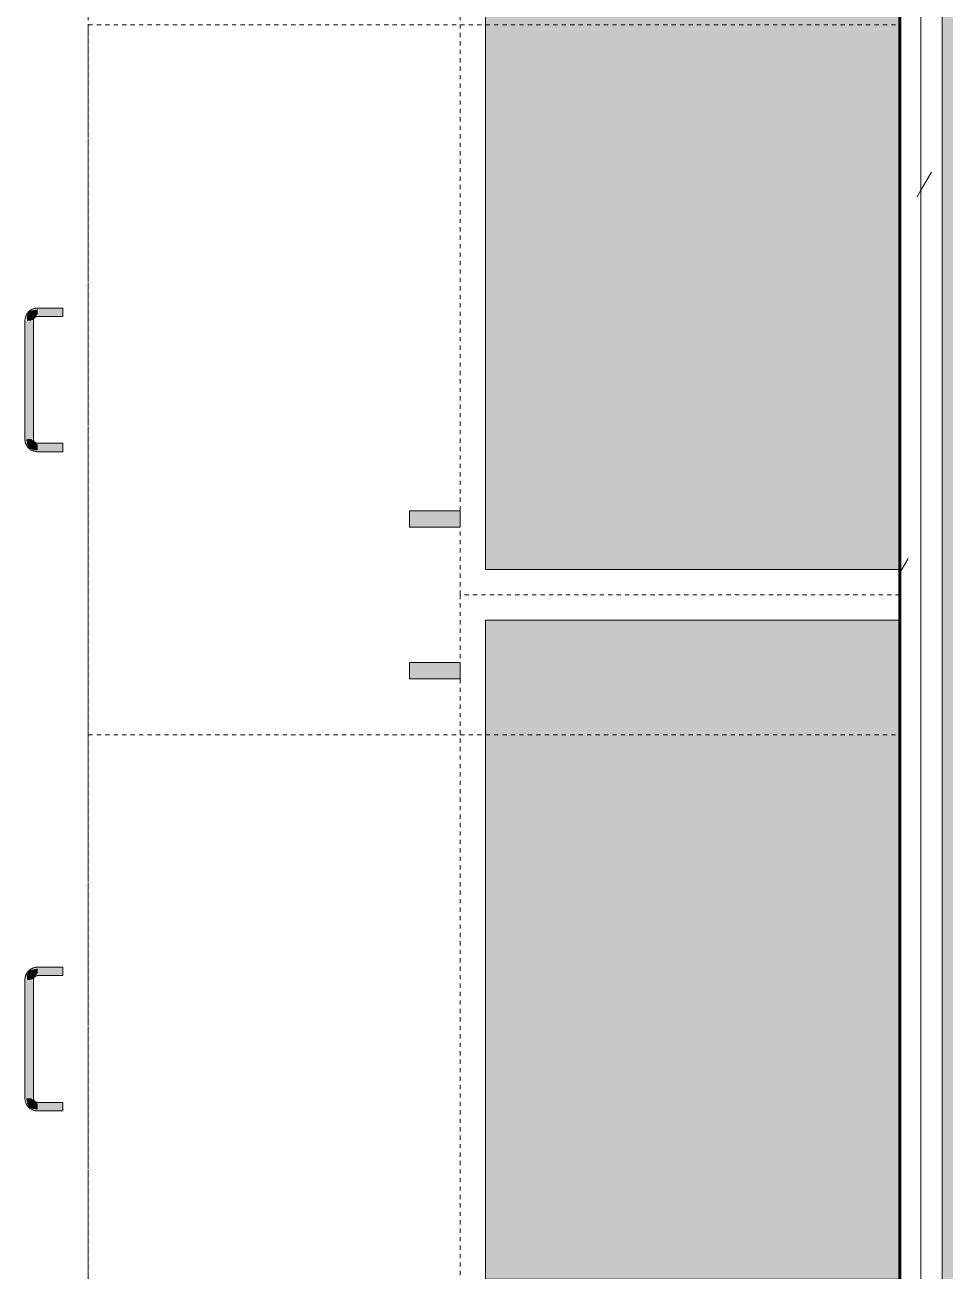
# Model space of a CAD drawing. Header units: inches. Extents: x -4169 to -1846, y 9706 to 12377.
# Drawn here: x -2542 to -2514.78, y 11293.79 to 11330.65 of the extents above; entities that cross this region are included whole.
import ezdxf

# ---------------------------------------------------------------- set-up
doc = ezdxf.new("R2010")
doc.units = ezdxf.units.IN
doc.header["$MEASUREMENT"] = 0
doc.linetypes.add('Dash', pattern=[0.25, 0.125, -0.125])
for name, color, linetype, lineweight in [('0-1', 7, 'Continuous', 5), ('0-2', 7, 'Continuous', 18), ('A-WALL', 113, 'Continuous', 18), ('A-WALL-PATT-4', 111, 'Continuous', 9), ('I-WALL-3', 2, 'Continuous', 60), ('Q-CASE', 31, 'Continuous', 9), ('Q-CASE-1', 9, 'Continuous', 9), ('Q-CASE-3', 250, 'Continuous', 9), ('Q-CASE-4', 250, 'Dash', 9), ('Q-CASE-HDLN-1', 250, 'Dash', 9), ('Q-CASE-HDLN-2', 31, 'Continuous', 9)]:
    doc.layers.add(name, color=color, linetype=linetype, lineweight=lineweight)
pattern_1 = [(0, (0, 0), (20.48, 5.12), [0.845, -14.515, 0.845, -14.515, -81.92]), (0, (0, 0), (20.48, 5.12), [-30.72, 0.845, -29.875, 0.845, -14.515, -35.84]), (0, (0, 0), (20.48, 5.12), [-76.8, 0.845, -9.395, 0.845, -24.755]), (120, (7.68, 2.56), (-14.67405006737632, 15.1762002695053), [0.8449999999999999, -14.515, 0.8449999999999999, -14.515, -81.91999999999999]), (120, (7.68, 2.56), (-14.67405006737632, 15.1762002695053), [-30.72, 0.8449999999999999, -29.875, 0.8449999999999999, -14.515, -35.84]), (120, (7.68, 2.56), (-14.67405006737632, 15.1762002695053), [-76.79999999999998, 0.8449999999999999, -9.394999999999998, 0.8449999999999999, -24.755]), (240, (10.24, 12.8), (-5.805949932623669, -20.2962002695053), [0.845, -14.515, 0.845, -14.515, -81.92]), (240, (10.24, 12.8), (-5.805949932623669, -20.2962002695053), [-30.72, 0.845, -29.875, 0.845, -14.515, -35.84]), (240, (10.24, 12.8), (-5.805949932623669, -20.2962002695053), [-76.8, 0.845, -9.395, 0.845, -24.755])]

# ---------------------------------------------------------------- blocks, each defined once
blk = doc.blocks.new('OD_CW_Countertop - OD_CW_Countertop-2380624-ENLARGED RCP - 2ND FLOOR PLAN')
at = {"layer": 'Q-CASE-HDLN-1'}
blk.add_line((0.7377049180327883, -1.11022302462576e-14), (130.7064045321782, -1.11022302462576e-14), dxfattribs=at)
blk = doc.blocks.new('Drawer_Base_Cabinet_3_drawer_12205 - 21_-V48-ENLARGED RCP - 2ND FLOOR PLAN')
at = {"layer": 'Q-CASE'}
for points in [[(-1.141554353694573, -24.75000000000395), (-1.383035810267301, -24.75000000000395), (-1.370548257453379, -25.50000000000412), (-1.14155435369355, -25.50000000000395)], [(2.85844564630554, -24.75000000000378), (2.616964189732129, -24.75000000000412), (2.629451742546734, -25.50000000000412), (2.858445646306563, -25.50000000000378), (2.858445646306222, -25.31675927171782)], [(-1.012295081980483, -25.71764761936621), (-1.032273299477197, -25.64163343485936), (-1.199795081980483, -25.50000000000447), (-1.350683429628589, -25.50000000000412), (-1.309630039032754, -25.68750000000907), (-1.277460124925483, -25.76516504294912), (-1.124834624367622, -25.82838459524394), (-1.012295081980483, -25.81250000000418), (-1.012295081980483, -25.75000000000867)], [(2.487704918019744, -25.87499999999952), (2.487704918019403, -25.62499999999958), (-1.012295081980824, -25.64174682453111), (-1.012295081980483, -25.87500000000412), (0.6114937097405572, -25.87500000000191)], [(2.82609326566785, -25.50000000000378), (2.649316570371183, -25.50000000000395), (2.487704918019744, -25.68750000000412), (2.487704918019744, -25.83838834765223), (2.64133669017076, -25.81136363636748), (2.760194836424034, -25.7474812292725), (2.816089513259044, -25.61253954239161)]]:
    blk.add_hatch(color=256, dxfattribs=at).paths.add_polyline_path(points, flags=0)
at = {"layer": 'Q-CASE-HDLN-1'}
for p, q in [((11.23770491803278, -1.652011860642229e-13), (-9.762295081967206, -1.652011860642229e-13)), ((-9.762295081967206, -24.00000000000016), (-9.762295081967206, -1.652011860642229e-13)), ((11.23770491803278, -24.00000000000016), (11.23770491803278, -1.652011860642229e-13)), ((11.23770491803278, -24.00000000000016), (-9.762295081967206, -24.00000000000016))]:
    blk.add_line(p, q, dxfattribs=at)
at = {"layer": 'Q-CASE-HDLN-2'}
for p, q in [((-1.387295081980483, -25.50000000000395), (-1.387295081980483, -24.75000000000395)), ((-1.387295081967109, -24.7500000000002), (-1.383035810253243, -24.7500000000002)), ((-1.137295081967109, -24.7500000000002), (-1.387295081967109, -24.7500000000002)), ((-1.387295081980483, -25.50000000000416), (-1.387295081980483, -24.75000000000399)), ((-1.387295081967012, -24.75000000000031), (-1.383035810253145, -24.75000000000031)), ((-1.383035810253145, -24.75000000000031), (-1.387295081967012, -24.75000000000031)), ((-1.387295081980483, -25.50000000000488), (-1.387295081980142, -24.75000000000488)), ((-1.387295081966898, -24.75000000000115), (-1.383035810253032, -24.75000000000115)), ((-1.383035810253032, -24.75000000000115), (-1.387295081966898, -24.75000000000115)), ((-1.141554353680976, -24.7500000000002), (-1.137295081967109, -24.7500000000002)), ((-1.141554353680879, -24.75000000000031), (-1.137295081967012, -24.75000000000031)), ((-1.137295081967012, -24.75000000000031), (-1.141554353680878, -24.75000000000031)), ((-1.141554353680765, -24.75000000000115), (-1.137295081966898, -24.75000000000115)), ((-1.137295081966898, -24.75000000000115), (-1.141554353680764, -24.75000000000115)), ((-1.137295081980369, -24.75000000000378), (-1.137295081980369, -25.50000000000395)), ((-1.137295081980369, -24.75000000000416), (-1.137295081980369, -25.50000000000399)), ((-1.137295081980369, -24.75000000000505), (-1.137295081980369, -25.50000000000488)), ((2.61270491801963, -25.50000000000412), (2.61270491801963, -24.75000000000395)), ((2.862704918032885, -24.7500000000002), (2.612704918032885, -24.7500000000002)), ((2.612704918032885, -24.7500000000002), (2.616964189746752, -24.7500000000002)), ((2.61270491801963, -25.50000000000416), (2.61270491801963, -24.75000000000416)), ((2.616964189746851, -24.75000000000033), (2.612704918032984, -24.75000000000033)), ((2.612704918032984, -24.75000000000033), (2.61696418974685, -24.75000000000033)), ((2.61270491801963, -25.50000000000505), (2.612704918019972, -24.75000000000522)), ((2.616964189746965, -24.75000000000116), (2.612704918033098, -24.75000000000116)), ((2.612704918033098, -24.75000000000116), (2.616964189746965, -24.75000000000116)), ((2.858445646319019, -24.7500000000002), (2.862704918032885, -24.7500000000002)), ((2.862704918032984, -24.75000000000033), (2.858445646319117, -24.75000000000033)), ((2.858445646319117, -24.75000000000033), (2.862704918032984, -24.75000000000033)), ((2.862704918033098, -24.75000000000116), (2.858445646319232, -24.75000000000116)), ((2.858445646319232, -24.75000000000116), (2.862704918033098, -24.75000000000116)), ((2.862704918019744, -24.75000000000412), (2.862704918019403, -25.50000000000395)), ((2.862704918019744, -24.75000000000416), (2.862704918019744, -25.50000000000433)), ((2.862704918019744, -24.75000000000505), (2.862704918019744, -25.50000000000488)), ((-1.012295081980824, -25.62500000000418), (2.487704918019403, -25.62500000000418)), ((2.487704918019403, -25.87500000000412), (-1.012295081980483, -25.87500000000412))]:
    blk.add_line(p, q, dxfattribs=at)
at = {"layer": 'Q-CASE-HDLN-2', "flags": 128}
for points in [[(-1.012295081980483, -25.87500000000412), (-1.027291082300394, -25.8747000400019), (-1.042263092219173, -25.87380063986754), (-1.057187159713862, -25.87230323844924), (-1.072039409460899, -25.87021023126991), (-1.086796081028751, -25.86752496669456), (-1.101433566890819, -25.86425174057357), (-1.115928450192086, -25.86039578937048), (-1.130257542211552, -25.85596328178488), (-1.144397919458356, -25.85096130888335), (-1.158326960346358, -25.84539787275517), (-1.172022381380316, -25.8392818737116), (-1.185462272808308, -25.83262309604615), (-1.198625133671839, -25.82543219238304), (-1.211489906200768, -25.81772066663402), (-1.224036009503606, -25.80950085559514), (-1.236243372491117, -25.80078590921071), (-1.248092465987497, -25.79158976953554), (-1.25956433396982, -25.78192714843178), (-1.270640623896838, -25.77181350403183), (-1.281303616067816, -25.76126501600922), (-1.291536251969432, -25.75029855969453), (-1.301322161567441, -25.73893167907855), (-1.310645689493981, -25.7271825587454), (-1.319491920093014, -25.71506999478109), (-1.327846701283306, -25.70261336470461), (-1.335696667196316, -25.68983259646635), (-1.343029259562058, -25.67674813656905), (-1.34983274779654, -25.66338091735784), (-1.356096247769983, -25.64975232353138), (-1.361809739218302, -25.63588415793274), (-1.366964081774313, -25.62179860666837), (-1.371551029589, -25.60751820361591), (-1.375563244525096, -25.59306579437348), (-1.378994307893663, -25.57846449971325), (-1.381838730726144, -25.56373767859148), (-1.384091962552247, -25.54890889078067), (-1.385750398681921, -25.53400185917812), (-1.386811385970986, -25.51904043185411), (-1.387273227066657, -25.50404854390084), (-1.387295081980483, -25.50000000000395)], [(-1.291536251969432, -25.75029855969457), (-1.301322161567441, -25.73893167907859), (-1.310645689493981, -25.72718255874544), (-1.319491920093014, -25.7150699947813), (-1.327846701283306, -25.70261336470482), (-1.335696667196316, -25.68983259646639), (-1.343029259562058, -25.67674813656926), (-1.34983274779654, -25.66338091735788), (-1.356096247769983, -25.64975232353142), (-1.361809739218302, -25.63588415793295), (-1.366964081773972, -25.62179860666875), (-1.371551029589, -25.60751820361595), (-1.375563244525096, -25.59306579437386), (-1.378994307893663, -25.57846449971329), (-1.381838730726144, -25.56373767859152), (-1.384091962552247, -25.54890889078088), (-1.385750398681921, -25.53400185917816), (-1.386811385970986, -25.51904043185415), (-1.387273227066657, -25.50404854390088), (-1.387295081980483, -25.50000000000416)], [(-1.291536251969432, -25.75029855969546), (-1.301322161567441, -25.73893167907947), (-1.310645689493981, -25.72718255874632), (-1.319491920093014, -25.71506999478219), (-1.327846701282965, -25.70261336470553), (-1.335696667196316, -25.68983259646727), (-1.343029259562058, -25.67674813657014), (-1.34983274779654, -25.66338091735877), (-1.356096247769983, -25.6497523235323), (-1.36180973921796, -25.63588415793366), (-1.366964081773972, -25.62179860666963), (-1.371551029589, -25.60751820361684), (-1.375563244524414, -25.5930657943744), (-1.378994307893663, -25.57846449971418), (-1.381838730726144, -25.56373767859241), (-1.384091962552247, -25.54890889078176), (-1.385750398681921, -25.53400185917905), (-1.386811385970986, -25.51904043185504), (-1.387273227066657, -25.50404854390176), (-1.387295081980483, -25.50000000000488)], [(-1.012295081980483, -25.87500000000416), (-1.027291082300394, -25.87470004000211), (-1.042263092218832, -25.87380063986775), (-1.057187159713862, -25.87230323844928), (-1.072039409460899, -25.87021023126995), (-1.086796081028751, -25.8675249666946), (-1.101433566890819, -25.86425174057361), (-1.115928450192086, -25.86039578937051), (-1.130257542211552, -25.85596328178492), (-1.144397919458356, -25.85096130888338), (-1.158326960346358, -25.84539787275538), (-1.172022381380316, -25.83928187371164), (-1.185462272808308, -25.83262309604653), (-1.198625133671839, -25.82543219238342), (-1.211489906200768, -25.81772066663406), (-1.224036009503606, -25.80950085559535), (-1.236243372491117, -25.80078590921075), (-1.248092465987497, -25.79158976953558), (-1.25956433396982, -25.78192714843199), (-1.270640623896838, -25.77181350403221)], [(-1.012295081980483, -25.87500000000505), (-1.027291082300394, -25.874700040003), (-1.042263092218832, -25.87380063986847), (-1.057187159713862, -25.87230323845016), (-1.072039409460899, -25.87021023127084), (-1.086796081028751, -25.86752496669549), (-1.101433566890819, -25.86425174057449), (-1.115928450192086, -25.8603957893714), (-1.130257542211552, -25.85596328178581), (-1.144397919458356, -25.85096130888427), (-1.158326960346358, -25.8453978727561), (-1.172022381380316, -25.83928187371253), (-1.185462272808308, -25.83262309604708), (-1.198625133671839, -25.82543219238396), (-1.211489906200768, -25.81772066663494), (-1.224036009503606, -25.80950085559606), (-1.236243372491117, -25.80078590921163), (-1.248092465987497, -25.79158976953646), (-1.259564333969479, -25.7819271484327), (-1.270640623896497, -25.77181350403275)], [(-1.137295081980369, -25.50000000000395), (-1.137195095312677, -25.50499866677726), (-1.136895295268346, -25.50998933675007), (-1.136396161462016, -25.51496402591508), (-1.135698492402298, -25.51991477583087), (-1.134803404210402, -25.52483366635321), (-1.133712328836736, -25.52971282830729), (-1.132427011768982, -25.53454445607443), (-1.130949509240849, -25.53932082008086), (-1.129282184940166, -25.54403427916336), (-1.127427706230946, -25.54867729279252), (-1.125389039883316, -25.55324243313729), (-1.123169447327996, -25.55772239694679), (-1.12077247944012, -25.56211001723441), (-1.11820197085683, -25.56639827474422), (-1.115462033843982, -25.57058030917822), (-1.112557051716067, -25.57464943017434), (-1.109491671824685, -25.57859912800624), (-1.106270798123091, -25.58242308400029), (-1.102899583322823, -25.58611518064291), (-1.099383420648905, -25.58966951136646), (-1.095727935210675, -25.5930803900005), (-1.091938975005291, -25.59634235986622), (-1.088022601560737, -25.59945020250857), (-1.083985080239472, -25.60239894604152), (-1.079832870213977, -25.60518387310501), (-1.075572614134671, -25.60780052840935), (-1.071211127502124, -25.61024472586476), (-1.066755387765056, -25.61251255527609), (-1.062212523156063, -25.61460038860034), (-1.057589801290305, -25.61650488574989), (-1.052894617535344, -25.61822299993534), (-1.048134483184867, -25.61975198254013), (-1.04331701343699, -25.62108938751883), (-1.038449915217029, -25.62223307530846), (-1.03354097484339, -25.62318121625274), (-1.028598045572721, -25.62393229352799), (-1.023629035038652, -25.62448510557121), (-1.018641892597429, -25.62483876800107), (-1.013644596612835, -25.62499271503279), (-1.012295081980824, -25.62500000000418)], [(-1.137295081980369, -25.50000000000399), (-1.137195095312677, -25.5049986667773), (-1.136895295268346, -25.50998933675028)], [(-1.137295081980369, -25.50000000000488), (-1.137195095312677, -25.50499866677818), (-1.136895295268346, -25.50998933675099)], [(-1.023629035038652, -25.62448510557142), (-1.018641892597429, -25.62483876800111), (-1.013644596612835, -25.624992715033)], [(-1.023629035038652, -25.62448510557214), (-1.018641892597429, -25.624838768002), (-1.013644596612835, -25.62499271503372)], [(2.862704918019403, -25.50000000000395), (2.862404958017691, -25.51499600032404), (2.861505557882992, -25.52996801024247), (2.860008156464687, -25.5448920777375), (2.857915149285531, -25.55974432748454), (2.855229884709842, -25.57450099905205), (2.851956658588847, -25.58913848491412), (2.848100707385924, -25.60363336821556), (2.843668199800504, -25.61796246023519), (2.838666226898794, -25.63210283748234), (2.833102790770794, -25.64603187836983), (2.826986791726881, -25.65972729940362), (2.820328014061942, -25.67316719083195), (2.813137110398656, -25.68633005169531), (2.805425584649469, -25.69919482422424), (2.797205773610926, -25.71174092752708), (2.788490827226496, -25.72394829051493), (2.779294687550987, -25.73579738401097), (2.76963206644757, -25.74726925199329), (2.759518422047449, -25.75834554192048), (2.748969934024671, -25.76900853409146), (2.73800347770998, -25.77924116999307), (2.72663659709417, -25.78902707959108), (2.714887476760509, -25.79835060751762), (2.702774912796712, -25.807196838117), (2.690318282720227, -25.81555161930695), (2.677537514481628, -25.82340158522013), (2.664453054584669, -25.83073417758587), (2.651085835373464, -25.83753766582018), (2.637457241546826, -25.84380116579363), (2.623589075948189, -25.84951465724177), (2.609503524684328, -25.85466899979761), (2.595223121631534, -25.85925594761247), (2.580770712388925, -25.8632681625484), (2.566169417728701, -25.8666992259173), (2.551442596607103, -25.86954364874979), (2.53661380879646, -25.87179688057589), (2.521706777193571, -25.87345531670556), (2.506745349869561, -25.8745163039948), (2.491753461916118, -25.8749781450903), (2.487704918019403, -25.87500000000412)], [(2.487704918019403, -25.62500000000401), (2.492703584792707, -25.62490001333683), (2.497694254765519, -25.62460021329199), (2.502668943930871, -25.62410107948583), (2.507619693845981, -25.62340341042594), (2.512538584368826, -25.62250832223404), (2.517417746322735, -25.62141724686038), (2.522249374090051, -25.62013192979262), (2.527025738096654, -25.61865442726432), (2.531739197178808, -25.61698710296364), (2.536382210808142, -25.61513262425425), (2.540947351152567, -25.61309395790662), (2.545427314962239, -25.6108743653513), (2.549814935249855, -25.60847739746359), (2.554103192759839, -25.60590688888081), (2.558285227194005, -25.60316695186762), (2.562354348189956, -25.60026196973954), (2.566304046021855, -25.59719658984799), (2.570128002016076, -25.59397571614656), (2.573820098658188, -25.59060450134681), (2.577374429381734, -25.58708833867238), (2.580785308015947, -25.58343285323432), (2.584047277882177, -25.57964389302893), (2.587155120524357, -25.57572751958438), (2.590103864057482, -25.57168999826311), (2.592888791120458, -25.56753778823745), (2.595505446424795, -25.56327753215814), (2.597949643880042, -25.55891604552577), (2.600217473291536, -25.5544603057887), (2.602305306616131, -25.5499174411797), (2.604209803765684, -25.54529471931378), (2.605927917950793, -25.54059953555899), (2.607456900555575, -25.53583940120817), (2.608794305534274, -25.53102193146046), (2.60993799332391, -25.5261548332405), (2.610886134268184, -25.52124589286669), (2.611637211543779, -25.51630296359636), (2.612190023587004, -25.51133395306212), (2.612543686016351, -25.5063468106209), (2.612697633048242, -25.50134951463631), (2.61270491801963, -25.50000000000412)], [(2.487704918019403, -25.62500000000422), (2.492703584792707, -25.62490001333687), (2.497694254765519, -25.62460021329203)], [(2.487704918019744, -25.62500000000511), (2.492703584792707, -25.62490001333775), (2.497694254765519, -25.62460021329291)], [(2.738003477710321, -25.77924116999328), (2.72663659709417, -25.78902707959129), (2.714887476761191, -25.79835060751766), (2.702774912796712, -25.80719683811704), (2.690318282720227, -25.81555161930716), (2.677537514481969, -25.82340158522034), (2.664453054584669, -25.83073417758608), (2.651085835373464, -25.83753766582022), (2.637457241546826, -25.84380116579366), (2.623589075948189, -25.84951465724181), (2.609503524684328, -25.85466899979765), (2.595223121631534, -25.85925594761251), (2.580770712388925, -25.86326816254844), (2.566169417729042, -25.86669922591734), (2.551442596607103, -25.86954364874983), (2.53661380879646, -25.87179688057593), (2.521706777193571, -25.8734553167056), (2.506745349869561, -25.87451630399518), (2.491753461916459, -25.87497814509051), (2.487704918019744, -25.87500000000416)], [(2.738003477710321, -25.77924116999417), (2.72663659709417, -25.78902707959218), (2.714887476761191, -25.79835060751855), (2.702774912796712, -25.80719683811792), (2.690318282720227, -25.81555161930787), (2.677537514481969, -25.82340158522105), (2.664453054584669, -25.83073417758679), (2.651085835373464, -25.83753766582111), (2.637457241547167, -25.84380116579455), (2.623589075948189, -25.8495146572427), (2.609503524684328, -25.85466899979854), (2.595223121631534, -25.85925594761339), (2.580770712388925, -25.86326816254932), (2.566169417729042, -25.86669922591823), (2.551442596607103, -25.86954364875071), (2.53661380879646, -25.87179688057681), (2.521706777193912, -25.87345531670649), (2.506745349869561, -25.87451630399606), (2.491753461916459, -25.87497814509122), (2.487704918019744, -25.87500000000505)], [(2.612190023587004, -25.51133395306216), (2.612543686016351, -25.50634681062094), (2.612697633048242, -25.50134951463652), (2.61270491801963, -25.50000000000416)], [(2.612190023587004, -25.51133395306305), (2.612543686016692, -25.50634681062182), (2.612697633048242, -25.50134951463723), (2.61270491801963, -25.50000000000505)], [(2.862704918019744, -25.50000000000433), (2.862404958017691, -25.51499600032407), (2.861505557882992, -25.52996801024251), (2.860008156464687, -25.54489207773754), (2.857915149285531, -25.55974432748458), (2.855229884709842, -25.57450099905243), (2.851956658588847, -25.58913848491433), (2.848100707385924, -25.6036333682156), (2.843668199800504, -25.61796246023523), (2.838666226898794, -25.63210283748238), (2.833102790770794, -25.64603187836987), (2.826986791726881, -25.659727299404), (2.820328014061942, -25.67316719083233), (2.813137110398656, -25.68633005169535), (2.80542558464981, -25.69919482422445), (2.797205773610926, -25.71174092752729), (2.788490827226496, -25.72394829051497), (2.779294687550987, -25.73579738401101), (2.76963206644757, -25.74726925199367), (2.759518422047449, -25.75834554192069)], [(2.862704918019744, -25.50000000000488), (2.862404958017691, -25.51499600032496), (2.861505557882992, -25.5299680102434), (2.860008156464687, -25.54489207773843), (2.857915149285531, -25.55974432748546), (2.855229884710183, -25.57450099905298), (2.851956658589188, -25.58913848491504), (2.848100707385924, -25.60363336821648), (2.843668199800504, -25.61796246023612), (2.838666226898794, -25.63210283748326), (2.833102790770794, -25.64603187837075), (2.826986791726881, -25.65972729940454), (2.820328014061942, -25.67316719083287), (2.813137110398656, -25.68633005169623), (2.80542558464981, -25.69919482422533), (2.797205773610926, -25.711740927528), (2.788490827226496, -25.72394829051585), (2.779294687551328, -25.73579738401189), (2.76963206644757, -25.74726925199422), (2.759518422047449, -25.7583455419214)]]:
    blk.add_lwpolyline(points, dxfattribs=at)
blk = doc.blocks.new('Drawer_Base_Cabinet_3_drawer_12205 - 18_-2359161-ENLARGED RCP - 2ND FLOOR PLAN')
at = {"layer": 'Q-CASE'}
for points in [[(-1.141554353692186, -25.10015798604542), (-1.154041906505085, -24.75000000000472), (-1.383035810264573, -24.75000000000472), (-1.370548257451332, -25.50000000000472), (-1.141554353692186, -25.50000000000472)], [(2.858445646307927, -25.50000000000472), (2.845958093494687, -24.75000000000464), (2.61696418973554, -24.75000000000464), (2.62945174254844, -25.50000000000472), (2.845958093494687, -25.50000000000472)], [(-1.012295081978095, -25.71764761936689), (-1.032273299474127, -25.64163343485996), (-1.199795081978095, -25.50000000000472), (-1.350683429626883, -25.50000000000472), (-1.309630039032754, -25.68750000000498), (-1.277460124923436, -25.76516504294964), (-1.124834624365576, -25.82838459524496), (-1.012295081978095, -25.81250000000478), (-1.012295081978095, -25.75000000000501)], [(2.487704918021449, -25.87500000000464), (2.487704918021449, -25.62500000000435), (-1.012295081978095, -25.64174682453171), (-1.012295081978095, -25.87500000000498), (0.8906798640725809, -25.87500000000481)], [(2.826093265670238, -25.50000000000472), (2.64931657037323, -25.50000000000472), (2.487704918021449, -25.68750000000464), (2.487704918021449, -25.838388347653), (2.641336690173488, -25.81136363636807), (2.760194836425398, -25.74748122927327), (2.81608951326109, -25.61253954239229)]]:
    blk.add_hatch(color=256, dxfattribs=at).paths.add_polyline_path(points, flags=0)
at = {"layer": 'Q-CASE-HDLN-1'}
for p, q in [((9.737704918032785, -1.652011860642229e-13), (-8.262295081967212, -1.652011860642229e-13)), ((-8.26229508196721, -24.00000000000016), (-8.26229508196721, -1.652011860642229e-13)), ((9.737704918032785, -24.00000000000016), (9.737704918032785, -1.652011860642229e-13)), ((9.737704918032785, -24.00000000000016), (-8.262295081967212, -24.00000000000016))]:
    blk.add_line(p, q, dxfattribs=at)
at = {"layer": 'Q-CASE-HDLN-2'}
for p, q in [((-1.387295081978436, -25.50000000000472), (-1.387295081978436, -24.75000000000472)), ((-1.387295081967109, -24.7500000000002), (-1.383035810253243, -24.7500000000002)), ((-1.137295081967109, -24.7500000000002), (-1.387295081967109, -24.7500000000002)), ((-1.387295081979118, -25.50000000000476), (-1.387295081979118, -24.75000000000485)), ((-1.387295081967012, -24.75000000000031), (-1.383035810253145, -24.75000000000031)), ((-1.383035810253145, -24.75000000000031), (-1.387295081967012, -24.75000000000031)), ((-1.387295081978436, -25.50000000000565), (-1.387295081978436, -24.75000000000565)), ((-1.387295081966898, -24.75000000000115), (-1.383035810253032, -24.75000000000115)), ((-1.383035810253032, -24.75000000000115), (-1.387295081966898, -24.75000000000115)), ((-1.141554353680976, -24.7500000000002), (-1.137295081967109, -24.7500000000002)), ((-1.141554353680879, -24.75000000000031), (-1.137295081967012, -24.75000000000031)), ((-1.137295081967012, -24.75000000000031), (-1.141554353680878, -24.75000000000031)), ((-1.141554353680765, -24.75000000000115), (-1.137295081966898, -24.75000000000115)), ((-1.137295081966898, -24.75000000000115), (-1.141554353680764, -24.75000000000115)), ((-1.137295081978664, -24.75000000000472), (-1.137295081978664, -25.50000000000472)), ((-1.137295081978664, -24.75000000000485), (-1.137295081978664, -25.50000000000476)), ((-1.137295081978664, -24.75000000000565), (-1.137295081978664, -25.50000000000573)), ((2.612704918021677, -25.50000000000472), (2.612704918021677, -24.75000000000464)), ((2.862704918032885, -24.7500000000002), (2.612704918032885, -24.7500000000002)), ((2.612704918032885, -24.7500000000002), (2.616964189746752, -24.7500000000002)), ((2.612704918020995, -25.50000000000476), (2.612704918020995, -24.75000000000485)), ((2.616964189746851, -24.75000000000033), (2.612704918032984, -24.75000000000033)), ((2.612704918032984, -24.75000000000033), (2.61696418974685, -24.75000000000033)), ((2.612704918021677, -25.50000000000556), (2.612704918021677, -24.75000000000565)), ((2.616964189746965, -24.75000000000116), (2.612704918033098, -24.75000000000116)), ((2.612704918033098, -24.75000000000116), (2.616964189746965, -24.75000000000116)), ((2.858445646319019, -24.7500000000002), (2.862704918032885, -24.7500000000002)), ((2.862704918032984, -24.75000000000033), (2.858445646319117, -24.75000000000033)), ((2.858445646319117, -24.75000000000033), (2.862704918032984, -24.75000000000033)), ((2.862704918033098, -24.75000000000116), (2.858445646319232, -24.75000000000116)), ((2.858445646319232, -24.75000000000116), (2.862704918033098, -24.75000000000116)), ((2.862704918021449, -24.75000000000464), (2.862704918021449, -25.50000000000472)), ((2.862704918021449, -24.75000000000485), (2.862704918021449, -25.50000000000476)), ((2.862704918021449, -24.75000000000565), (2.862704918021449, -25.50000000000573)), ((-1.012295081978095, -25.62500000000469), (2.487704918021449, -25.62500000000469)), ((2.487704918021449, -25.87500000000464), (-1.012295081978777, -25.87500000000472))]:
    blk.add_line(p, q, dxfattribs=at)
at = {"layer": 'Q-CASE-HDLN-2', "flags": 128}
for points in [[(-1.012295081978777, -25.87500000000472), (-1.027291082298347, -25.87470004000258), (-1.042263092217126, -25.87380063986823), (-1.057187159711475, -25.87230323844992), (-1.072039409458512, -25.87021023127059), (-1.086796081026705, -25.86752496669516), (-1.101433566888431, -25.86425174057416), (-1.11592845019004, -25.86039578937124), (-1.130257542209506, -25.85596328178557), (-1.144397919456651, -25.85096130888386), (-1.15832696034397, -25.84539787275577), (-1.172022381377928, -25.83928187371211), (-1.185462272806603, -25.832623096047), (-1.198625133670134, -25.82543219238389), (-1.211489906198721, -25.81772066663479), (-1.22403600950156, -25.80950085559582), (-1.236243372489412, -25.80078590921139), (-1.24809246598511, -25.7915897695363), (-1.259564333967773, -25.78192714843246), (-1.270640623894792, -25.7718135040326), (-1.281303616066111, -25.7612650160099), (-1.291536251967386, -25.75029855969513), (-1.301322161565394, -25.73893167907915), (-1.310645689491934, -25.727182558746), (-1.319491920091309, -25.71506999478186), (-1.32784670128126, -25.7026133647052), (-1.335696667194611, -25.68983259646703), (-1.343029259560353, -25.6767481365699), (-1.349832747794494, -25.66338091735844), (-1.356096247767937, -25.64975232353206), (-1.361809739216255, -25.63588415793342), (-1.366964081772266, -25.62179860666922), (-1.371551029586953, -25.60751820361668), (-1.375563244522709, -25.59306579437433), (-1.378994307891616, -25.57846449971393), (-1.381838730724098, -25.56373767859225), (-1.384091962550201, -25.54890889078152), (-1.385750398679874, -25.5340018591788), (-1.386811385969281, -25.51904043185479), (-1.387273227064952, -25.50404854390152), (-1.387295081978436, -25.50000000000472)], [(-1.291536251968068, -25.75029855969534), (-1.301322161565736, -25.73893167907927), (-1.310645689492276, -25.72718255874612), (-1.31949192009165, -25.71506999478198), (-1.327846701281942, -25.70261336470541), (-1.335696667195293, -25.68983259646707), (-1.343029259561035, -25.67674813656994), (-1.349832747795176, -25.66338091735857), (-1.356096247768278, -25.64975232353218), (-1.361809739216596, -25.63588415793355), (-1.366964081772607, -25.62179860666943), (-1.371551029587635, -25.60751820361681), (-1.37556324452305, -25.59306579437445), (-1.378994307892299, -25.57846449971414), (-1.38183873072478, -25.56373767859237), (-1.384091962550883, -25.54890889078165), (-1.385750398680557, -25.53400185917893), (-1.386811385969622, -25.51904043185483), (-1.387273227064952, -25.50404854390165), (-1.387295081979118, -25.50000000000476)], [(-1.291536251967386, -25.75029855969614), (-1.301322161565736, -25.73893167908016), (-1.310645689492276, -25.72718255874692), (-1.31949192009165, -25.71506999478278), (-1.32784670128126, -25.70261336470621), (-1.335696667194952, -25.68983259646796), (-1.343029259560353, -25.67674813657083), (-1.349832747794835, -25.66338091735945), (-1.356096247768278, -25.64975232353298), (-1.361809739216596, -25.63588415793443), (-1.366964081772607, -25.62179860667023), (-1.371551029586953, -25.60751820361769), (-1.37556324452305, -25.59306579437534), (-1.378994307891958, -25.57846449971494), (-1.381838730724439, -25.56373767859326), (-1.384091962550542, -25.54890889078245), (-1.385750398680216, -25.53400185917981), (-1.386811385969622, -25.5190404318558), (-1.387273227064952, -25.50404854390245), (-1.387295081978436, -25.50000000000565)], [(-1.012295081978777, -25.87500000000485), (-1.02729108229903, -25.87470004000271), (-1.042263092217126, -25.87380063986826), (-1.057187159712157, -25.87230323844996), (-1.072039409459194, -25.87021023127072), (-1.086796081027387, -25.86752496669529), (-1.101433566889113, -25.86425174057437), (-1.115928450190381, -25.86039578937137), (-1.130257542210188, -25.85596328178578), (-1.144397919456992, -25.85096130888407), (-1.158326960344652, -25.84539787275598), (-1.17202238137861, -25.83928187371232), (-1.185462272806944, -25.83262309604704), (-1.198625133670134, -25.82543219238393), (-1.211489906199062, -25.81772066663483), (-1.224036009502242, -25.80950085559594), (-1.236243372489753, -25.80078590921143), (-1.248092465985792, -25.79158976953643), (-1.259564333968455, -25.78192714843267), (-1.270640623895474, -25.77181350403264)], [(-1.012295081978777, -25.87500000000565), (-1.027291082298347, -25.87470004000359), (-1.042263092217126, -25.87380063986923), (-1.057187159711816, -25.87230323845093), (-1.072039409458853, -25.87021023127152), (-1.086796081026705, -25.86752496669617), (-1.101433566888772, -25.86425174057517), (-1.115928450190381, -25.86039578937225), (-1.130257542209506, -25.85596328178658), (-1.144397919456992, -25.85096130888487), (-1.158326960344311, -25.84539787275678), (-1.172022381378269, -25.83928187371312), (-1.185462272806944, -25.83262309604784), (-1.198625133670134, -25.82543219238481), (-1.211489906199062, -25.81772066663563), (-1.22403600950156, -25.80950085559683), (-1.236243372489753, -25.80078590921223), (-1.248092465985451, -25.79158976953723), (-1.259564333967773, -25.78192714843347), (-1.270640623895133, -25.77181350403344)], [(-1.137295081978664, -25.50000000000472), (-1.137195095310972, -25.50499866677803), (-1.136895295265958, -25.50998933675084), (-1.136396161460311, -25.51496402591585), (-1.135698492400593, -25.51991477583147), (-1.134803404208355, -25.52483366635406), (-1.13371232883469, -25.52971282830805), (-1.132427011767277, -25.5345444560752), (-1.130949509238462, -25.53932082008172), (-1.12928218493812, -25.54403427916404), (-1.1274277062289, -25.54867729279329), (-1.125389039880929, -25.55324243313789), (-1.123169447325949, -25.55772239694739), (-1.120772479438074, -25.56211001723517), (-1.118201970855125, -25.5663982747449), (-1.115462033841936, -25.57058030917907), (-1.112557051713679, -25.57464943017502), (-1.109491671822297, -25.578599128007), (-1.106270798121045, -25.58242308400114), (-1.102899583321118, -25.58611518064359), (-1.099383420646518, -25.58966951136714), (-1.095727935208629, -25.59308039000101), (-1.091938975002904, -25.59634235986715), (-1.088022601558691, -25.59945020250925), (-1.083985080237426, -25.60239894604229), (-1.079832870211589, -25.60518387310569), (-1.075572614132625, -25.60780052841011), (-1.071211127500078, -25.61024472586528), (-1.06675538776301, -25.61251255527677), (-1.062212523154016, -25.61460038860111), (-1.057589801287918, -25.61650488575058), (-1.052894617533297, -25.61822299993586), (-1.04813448318248, -25.61975198254081), (-1.043317013434944, -25.62108938751951), (-1.038449915214983, -25.62223307530914), (-1.033540974841003, -25.62318121625333), (-1.028598045570675, -25.62393229352867), (-1.023629035036265, -25.62448510557198), (-1.018641892595042, -25.62483876800167), (-1.013644596610788, -25.62499271503356), (-1.012295081978095, -25.62500000000469)], [(-1.137295081978664, -25.50000000000476), (-1.137195095311313, -25.50499866677815), (-1.13689529526664, -25.50998933675096)], [(-1.137295081978664, -25.50000000000573), (-1.137195095311313, -25.50499866677895), (-1.136895295266299, -25.50998933675185)], [(-1.023629035036947, -25.62448510557202), (-1.018641892595383, -25.62483876800171), (-1.013644596611129, -25.6249927150336)], [(-1.023629035036606, -25.62448510557291), (-1.018641892595383, -25.62483876800268), (-1.013644596611129, -25.6249927150344)], [(2.862704918021449, -25.50000000000472), (2.862404958019396, -25.51499600032463), (2.861505557885038, -25.52996801024316), (2.860008156467074, -25.54489207773802), (2.857915149287578, -25.55974432748505), (2.855229884711889, -25.57450099905282), (2.851956658590893, -25.5891384849148), (2.848100707388312, -25.60363336821624), (2.84366819980255, -25.61796246023571), (2.838666226900841, -25.63210283748285), (2.833102790772841, -25.64603187837051), (2.826986791729268, -25.65972729940447), (2.820328014063989, -25.67316719083272), (2.813137110400703, -25.68633005169608), (2.805425584651857, -25.69919482422501), (2.797205773612631, -25.71174092752785), (2.788490827228201, -25.72394829051561), (2.779294687553374, -25.73579738401165), (2.769632066449276, -25.74726925199397), (2.759518422049154, -25.75834554192116), (2.748969934026718, -25.76900853409206), (2.738003477712027, -25.77924116999376), (2.726636597095875, -25.78902707959177), (2.714887476762896, -25.79835060751831), (2.702774912798759, -25.80719683811751), (2.690318282721932, -25.81555161930763), (2.677537514484015, -25.8234015852209), (2.664453054586715, -25.83073417758655), (2.651085835375511, -25.83753766582086), (2.637457241548872, -25.84380116579405), (2.623589075950576, -25.84951465724237), (2.609503524686033, -25.8546689997983), (2.59522312163358, -25.85925594761307), (2.580770712391313, -25.86326816254899), (2.566169417730748, -25.8666992259179), (2.551442596609149, -25.8695436487503), (2.536613808798165, -25.87179688057649), (2.521706777195618, -25.87345531670625), (2.506745349871948, -25.87451630399548), (2.491753461918506, -25.8749781450909), (2.487704918021449, -25.87500000000464)], [(2.487704918021449, -25.62500000000469), (2.492703584795094, -25.62490001333726), (2.497694254767566, -25.6246002132925), (2.502668943932917, -25.62410107948643), (2.507619693848369, -25.62340341042662), (2.512538584370872, -25.62250832223481), (2.517417746324781, -25.62141724686115), (2.522249374092098, -25.62013192979348), (2.5270257380987, -25.61865442726492), (2.531739197180854, -25.6169871029644), (2.536382210810188, -25.61513262425501), (2.540947351154613, -25.61309395790713), (2.545427314964285, -25.61087436535215), (2.549814935251902, -25.60847739746444), (2.554103192761886, -25.60590688888133), (2.558285227196051, -25.60316695186839), (2.562354348192002, -25.60026196974022), (2.566304046023901, -25.5971965898485), (2.570128002018123, -25.59397571614724), (2.573820098660235, -25.59060450134732), (2.57737442938378, -25.58708833867306), (2.580785308017993, -25.58343285323483), (2.584047277883883, -25.57964389302953), (2.587155120526063, -25.57572751958506), (2.590103864059187, -25.57168999826371), (2.592888791122845, -25.56753778823813), (2.595505446427182, -25.56327753215882), (2.597949643882088, -25.55891604552636), (2.600217473293582, -25.55446030578929), (2.602305306617836, -25.54991744118047), (2.604209803767389, -25.5452947193142), (2.60592791795284, -25.5405995355595), (2.607456900557622, -25.53583940120868), (2.608794305536321, -25.53102193146123), (2.609937993326298, -25.5261548332411), (2.610886134270231, -25.5212458928672), (2.611637211545485, -25.51630296359687), (2.612190023588709, -25.51133395306272), (2.612543686018398, -25.50634681062133), (2.612697633050629, -25.50134951463699), (2.612704918021677, -25.50000000000472)], [(2.487704918021108, -25.62500000000473), (2.492703584794412, -25.62490001333738), (2.497694254767566, -25.62460021329254)], [(2.487704918021108, -25.62500000000562), (2.492703584794753, -25.62490001333827), (2.497694254767566, -25.62460021329351)], [(2.738003477711345, -25.77924116999388), (2.726636597095534, -25.78902707959189), (2.714887476762555, -25.79835060751843), (2.702774912798076, -25.80719683811772), (2.690318282721932, -25.81555161930775), (2.677537514483674, -25.82340158522111), (2.664453054586033, -25.83073417758668), (2.651085835374829, -25.83753766582099), (2.63745724154819, -25.84380116579426), (2.623589075949894, -25.84951465724249), (2.609503524685692, -25.85466899979833), (2.595223121632898, -25.85925594761328), (2.580770712390631, -25.86326816254912), (2.566169417730407, -25.86669922591803), (2.551442596608467, -25.86954364875051), (2.536613808797824, -25.8717968805767), (2.521706777195277, -25.87345531670645), (2.506745349871266, -25.87451630399561), (2.491753461918165, -25.87497814509102), (2.487704918021108, -25.87500000000476)], [(2.738003477711686, -25.77924116999468), (2.726636597095534, -25.78902707959277), (2.714887476762555, -25.79835060751923), (2.702774912798759, -25.80719683811852), (2.690318282721932, -25.81555161930864), (2.677537514483674, -25.82340158522191), (2.664453054586715, -25.83073417758748), (2.65108583537517, -25.83753766582187), (2.637457241548872, -25.84380116579506), (2.623589075950235, -25.84951465724329), (2.609503524685692, -25.85466899979922), (2.59522312163358, -25.85925594761408), (2.580770712390972, -25.86326816255), (2.566169417730407, -25.86669922591891), (2.551442596609149, -25.86954364875131), (2.536613808797824, -25.8717968805775), (2.521706777195277, -25.87345531670725), (2.506745349871607, -25.8745163039964), (2.491753461918165, -25.87497814509182), (2.487704918021108, -25.87500000000565)], [(2.612190023588368, -25.51133395306276), (2.612543686018398, -25.50634681062145), (2.612697633049947, -25.50134951463703), (2.612704918020995, -25.50000000000476)], [(2.612190023588368, -25.51133395306373), (2.612543686018398, -25.50634681062234), (2.612697633050288, -25.50134951463791), (2.612704918021677, -25.50000000000556)], [(2.862704918021449, -25.50000000000476), (2.862404958019055, -25.51499600032484), (2.861505557884356, -25.52996801024319), (2.860008156466392, -25.54489207773823), (2.857915149286895, -25.55974432748509), (2.855229884711889, -25.57450099905303), (2.851956658590893, -25.58913848491501), (2.848100707387629, -25.60363336821628), (2.843668199801868, -25.61796246023592), (2.838666226900159, -25.63210283748298), (2.833102790772159, -25.64603187837055), (2.826986791728586, -25.65972729940451), (2.820328014063306, -25.67316719083284), (2.813137110400362, -25.6863300516962), (2.805425584651175, -25.69919482422522), (2.79720577361229, -25.71174092752788), (2.788490827227519, -25.72394829051565), (2.779294687552692, -25.73579738401169), (2.769632066448934, -25.74726925199401), (2.759518422048813, -25.75834554192129)], [(2.862704918021449, -25.50000000000573), (2.862404958019055, -25.51499600032564), (2.861505557885038, -25.52996801024416), (2.860008156466733, -25.54489207773902), (2.857915149287237, -25.55974432748606), (2.855229884711889, -25.57450099905383), (2.851956658590893, -25.58913848491581), (2.84810070738797, -25.60363336821725), (2.843668199802209, -25.61796246023671), (2.8386662269005, -25.63210283748386), (2.8331027907725, -25.64603187837135), (2.826986791728927, -25.65972729940539), (2.820328014063648, -25.67316719083373), (2.813137110400362, -25.686330051697), (2.805425584651516, -25.69919482422602), (2.79720577361229, -25.71174092752885), (2.78849082722786, -25.72394829051654), (2.779294687553033, -25.73579738401266), (2.769632066448934, -25.74726925199498), (2.759518422048813, -25.75834554192209)]]:
    blk.add_lwpolyline(points, dxfattribs=at)
blk = doc.blocks.new('300 Series Wall Hung Cabinet_301 - 21_-2351003-ENLARGED RCP - 2ND FLOOR PLAN')
at = {"layer": 'Q-CASE-1'}
for points in [[(-8.499999999987834, 13.18750000004359), (-8.01155398523383, 13.18750000004359), (-8.01155398523383, 14.68675565726584), (-8.499999999987834, 14.68675565726584)], [(-9.749999999988402, 0.1875000267089603), (9.750000000011935, 0.1875000000042632), (9.750000000011935, 12.43750000004326), (-9.749999999988402, 12.43750000004326), (-9.749999999988402, 8.404673965293169)]]:
    blk.add_hatch(color=256, dxfattribs=at).paths.add_polyline_path(points, flags=0)
at = {"layer": 'Q-CASE-3'}
for p, q in [((-8.01155398524565, 14.68675565726133), (-8.499999999999833, 14.68675565726133)), ((-8.499999999999833, 14.68675565726133), (-8.499999999999833, 13.18750000003901)), ((-8.011553985245655, 13.18750000003901), (-8.011553985245655, 14.68675565726133)), ((-8.499999999999833, 13.18750000003901), (-8.01155398524565, 13.18750000003901)), ((-9.750000000000162, 0.1874999999998294), (-9.750000000000162, 12.43750000003874)), ((-9.750000000000162, 12.43750000003874), (9.749999999999915, 12.43750000003874)), ((9.749999999999915, 12.43750000003874), (9.749999999999915, 0.1874999999998294))]:
    blk.add_line(p, q, dxfattribs=at)
at = {"layer": 'Q-CASE-4'}
for p, q in [((-10.49999999999979, 0.1874999999998294), (-10.49999999999979, 13.18750000003901)), ((-10.49999999999979, 13.18750000003901), (10.5000000000002, 13.18750000003901)), ((10.5000000000002, 13.18750000003901), (10.5000000000002, 0.1874999999998294))]:
    blk.add_line(p, q, dxfattribs=at)
blk = doc.blocks.new('300 Series Wall Hung Cabinet_301 - 21_-V50-ENLARGED RCP - 2ND FLOOR PLAN')
at = {"layer": 'Q-CASE-1'}
for points in [[(9.749999999993177, -12.43750000004309), (9.749999999987038, -0.1874999999940314), (-9.75000000001978, -0.1875000000040927), (-9.75000000001364, -12.43750000005315), (8.151139890072725, -12.43750000004394)], [(-8.011553985258386, -13.18750000004309), (-8.500000000013754, -13.18750000004326), (-8.500000000013072, -14.68675565726585), (-8.011553985257704, -14.68675565726568)]]:
    blk.add_hatch(color=256, dxfattribs=at).paths.add_polyline_path(points, flags=0)
at = {"layer": 'Q-CASE-3'}
for p, q in [((-9.750000000000162, -12.43750000003908), (-9.750000000000162, -0.1875000000001705)), ((9.749999999999915, -0.1875000000001705), (9.749999999999915, -12.43750000003908)), ((9.749999999999915, -12.43750000003908), (-9.750000000000162, -12.43750000003908)), ((-8.01155398524565, -13.18750000003937), (-8.499999999999833, -13.18750000003937)), ((-8.499999999999833, -13.18750000003937), (-8.499999999999833, -14.68675565726169)), ((-8.011553985245655, -14.68675565726169), (-8.011553985245655, -13.18750000003937)), ((-8.499999999999833, -14.68675565726169), (-8.01155398524565, -14.68675565726169))]:
    blk.add_line(p, q, dxfattribs=at)
at = {"layer": 'Q-CASE-4'}
for p, q in [((-10.49999999999979, -0.1875000000001704), (-10.49999999999979, -13.18750000003935)), ((-10.49999999999979, -13.18750000003935), (10.34025473237578, -13.18750000003935))]:
    blk.add_line(p, q, dxfattribs=at)
blk = doc.blocks.new('CTR - 1st Phase - Unit Layouts_rvt-1-ENLARGED RCP - 2ND FLOOR PLAN')
at = {"layer": '0-2'}
for name, p, rotation in [('OD_CW_Countertop - OD_CW_Countertop-2380624-ENLARGED RCP - 2ND FLOOR PLAN', (-2540.123736682503, 11423.65830065061), 270.0000000000466), ('300 Series Wall Hung Cabinet_301 - 21_-2351003-ENLARGED RCP - 2ND FLOOR PLAN', (-2515.936236682652, 11324.29215085084), 90.00000000000308), ('Drawer_Base_Cabinet_3_drawer_12205 - 21_-V48-ENLARGED RCP - 2ND FLOOR PLAN', (-2516.123736682433, 11320.88813915801), 269.9999999999576), ('300 Series Wall Hung Cabinet_301 - 21_-V50-ENLARGED RCP - 2ND FLOOR PLAN', (-2515.93623668265, 11303.29215085084), 270.0000000000031), ('Drawer_Base_Cabinet_3_drawer_12205 - 18_-2359161-ENLARGED RCP - 2ND FLOOR PLAN', (-2516.123736682432, 11301.38813915801), 269.9999999999576)]:
    blk.add_blockref(name, p, dxfattribs=dict(at, rotation=rotation))

msp = doc.modelspace()

# ---------------------------------------------------------------- hatches: boundary and pattern name
at = {"layer": 'A-WALL-PATT-4'}
h = msp.add_hatch(dxfattribs=at)
h.set_pattern_fill('FP_4', color=256, style=0, pattern_type=2)
h.set_pattern_definition([(161.57, (0.32, 0.32), (-2.560496184573631, -0.0005373861552858683), [0, -18.214, 2.022, 0]), (18.43, (-0.32, 0.32), (-2.560496184573631, 0.0005373861552860904), [0, -18.214, 2.022, 0]), (108.43, (0.32, 0.32), (1.279220909290681, -6.400876726295667), [6.069999999999999, -14.166]), (71.57, (-0.32, 0.32), (1.279220909290681, 6.400876726295667), [6.07, -14.166])])
h.paths.add_polyline_path([(-2514.873736679324, 11255.63939611052), (-2511.37373667931, 11255.63939611052), (-2511.373736679308, 11644.04226868114), (-2514.873736679307, 11647.54226868115), (-2514.873736679324, 11274.65820816924)], flags=0)
h = msp.add_hatch(dxfattribs=at)
h.set_pattern_fill('FP_1', color=256, style=0, pattern_type=2)
h.set_pattern_definition(pattern_1)
h.paths.add_polyline_path([(-2514.873736679324, 11255.63939611052), (-2514.873736680775, 11447.85809573268), (-2515.498736679308, 11447.85809573268), (-2515.498736679309, 11255.63939611957)], flags=0)
h.paths.add_polyline_path([(-2514.873736680775, 11451.35809573277), (-2514.891684257294, 11646.67633278265), (-2515.498736679307, 11647.28338520466), (-2515.498736679308, 11451.35809573277), (-2515.180474191313, 11451.35809573277)], flags=0)
h = msp.add_hatch(dxfattribs=at)
h.set_pattern_fill('FP_1', color=256, style=0, pattern_type=2)
h.set_pattern_definition(pattern_1)
h.paths.add_polyline_path([(-2515.498736679309, 11255.63939611052), (-2515.498736681924, 11376.42059573276), (-2516.123736679323, 11376.42059573276), (-2516.123736679324, 11255.63939611052)], flags=0)
h.paths.add_polyline_path([(-2516.123736679323, 11406.42059573278), (-2515.498736681924, 11406.42059573278), (-2515.498736679308, 11447.85809573268), (-2516.123736679323, 11447.85809573268), (-2516.123736679323, 11435.52553552433)], flags=0)
h.paths.add_polyline_path([(-2516.123736679323, 11451.3580957327), (-2515.498736679308, 11451.35809573277), (-2515.498736679307, 11639.98939611053), (-2516.123736679322, 11639.98939611053), (-2516.123736679323, 11455.63395144372)], flags=0)

# ---------------------------------------------------------------- linework, layer by layer
at = {"layer": 'A-WALL'}
for p, q in [((-2514.873736679304, 11647.54226868113), (-2514.873736679321, 11255.6393961105)), ((-2515.498736679316, 11376.42059573276), (-2515.498736679321, 11255.6393961105))]:
    msp.add_line(p, q, dxfattribs=at)
at = {"layer": 'I-WALL-3'}
msp.add_line((-2516.123736679321, 11255.6393961105), (-2516.123736679316, 11376.42059573276), dxfattribs=at)

# ---------------------------------------------------------------- block references
at = {"layer": '0-1'}
msp.add_blockref('CTR - 1st Phase - Unit Layouts_rvt-1-ENLARGED RCP - 2ND FLOOR PLAN', (0, 0), dxfattribs=at)

doc.saveas('drawing.dxf')
